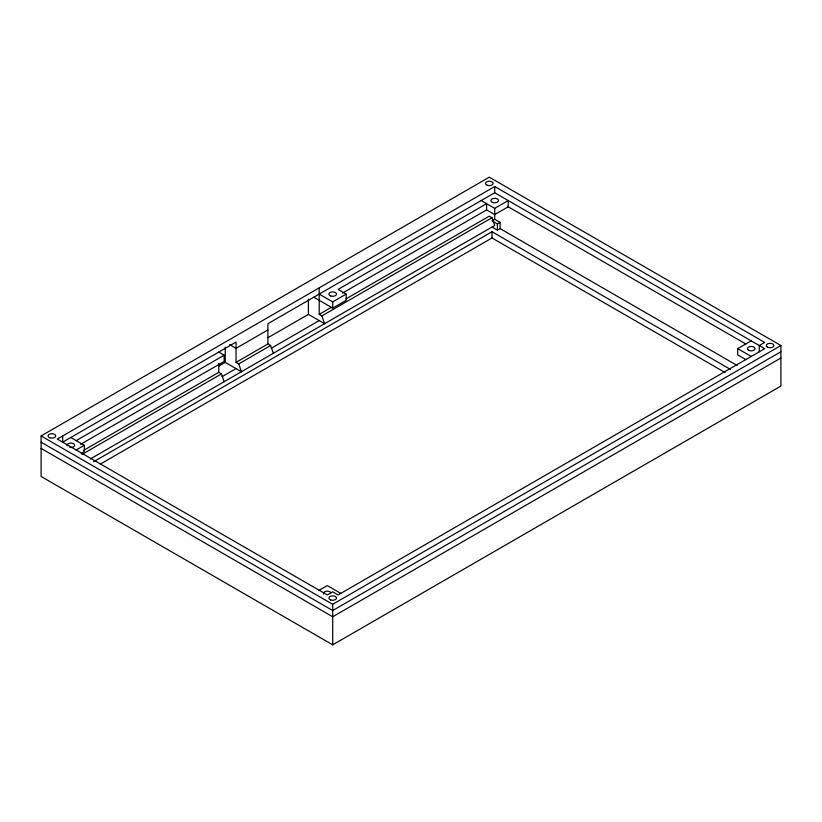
<?xml version="1.0" encoding="UTF-8"?>
<svg xmlns="http://www.w3.org/2000/svg" width="822" height="822" viewBox="0 0 822 822"><rect width="100%" height="100%" fill="white"/><g stroke="black" fill="none" stroke-linecap="round" stroke-linejoin="round"><path stroke-width="1.23" d="M41.1 435.937L489.296 177.172L780.9 345.528L780.9 386.063L332.705 644.828L41.1 476.472L41.1 435.937L332.705 604.293L780.9 345.528M759.302 351.765L759.302 345.528L764.696 342.414L494.7 186.532L57.304 439.061L327.3 594.943L332.705 591.819L338.099 594.943L764.696 348.651L494.7 192.759L267.9 323.704L267.9 343.966L236.037 362.368L236.037 342.096L62.698 442.174L62.698 435.937M76.199 440.613L224.159 355.196L224.159 361.433L80.618 444.301M267.9 329.941L236.037 348.333L229.564 344.593M342.538 293.084L486.603 209.908L494.7 214.583L508.202 206.795L508.202 200.558L494.7 208.356L481.199 200.558M218.765 366.109L225.238 362.368L241.442 371.719L238.74 363.92L236.037 362.368M268.013 337.667L308.404 314.353L324.598 323.704L321.895 315.915L319.203 314.353L319.203 287.854M75.994 450.086L84.296 445.298L84.296 451.525L81.183 453.333M319.203 294.091L332.705 301.88L346.196 294.091L346.196 300.328L332.705 308.116L313.798 297.204M83.731 450.302L218.765 372.345L221.457 373.897L224.159 381.696M319.203 314.353L331.43 307.294M345.887 298.951L489.296 216.145L491.998 217.707L494.7 225.495L90.235 459.015M82.005 454.412L221.457 373.897M238.74 363.92L270.602 345.528L273.305 353.326M321.895 315.915L491.998 217.707M222.002 376.702L236.037 368.595M271.178 348.312L319.203 320.59M491.998 220.82L494.7 219.269L500.105 222.382L500.105 228.619L737.149 365.471M493.077 221.447L497.402 223.944L500.105 222.382M93.626 461.738L491.998 231.732L730.594 369.489M491.998 227.057L497.402 230.181L500.105 228.619M100.284 464.132L491.998 237.969L725.045 372.52M318.987 590.381L327.3 585.593L340.801 593.381M746.006 359.676L737.704 354.878L737.704 348.651L751.195 340.853M780.9 351.765L332.705 610.53L41.1 442.174M780.9 358.002L332.705 616.767L41.1 448.411M508.037 206.692L745.811 343.976M737.704 348.651L751.195 356.44M346.196 294.091L338.099 289.416L486.603 203.671L486.603 209.908M267.9 343.966L270.602 345.528M218.765 352.073L224.159 355.196M70.805 437.499L84.296 445.298M497.402 223.944L497.402 230.181M494.7 186.532L494.7 192.759M494.7 208.356L494.7 219.269M491.998 231.732L491.998 237.969M332.705 301.88L332.705 308.116M332.705 604.293L332.705 644.828M308.404 299.157L308.404 314.353M225.238 347.161L225.238 362.368M218.765 363.416L218.765 372.345M67.116 445.863A3.822 2.209 0 0 1 70.466 443.099A3.822 2.209 0 0 1 74.607 445.483A3.822 2.209 0 0 1 69.808 447.425M323.611 593.957A3.822 2.209 0 0 1 326.313 591.254A3.822 2.209 0 0 1 330.989 592.816M748.503 350.203A3.822 2.209 0 0 0 754.884 349.216A3.822 2.209 0 0 0 750.209 346.514A3.822 2.209 0 0 0 748.503 350.203M767.399 347.09A3.822 2.209 0 0 0 773.79 346.103A3.822 2.209 0 0 0 769.115 343.401A3.822 2.209 0 0 0 767.399 347.09M330.793 599.968A3.822 2.209 0 0 0 336.517 598.056A3.822 2.209 0 0 0 330.793 596.145A3.822 2.209 0 0 0 330.793 599.968M49.659 437.725A3.822 2.209 0 0 0 55.701 436.163A3.822 2.209 0 0 0 50.337 433.924A3.822 2.209 0 0 0 49.659 437.725M487.292 185.289A3.822 2.209 0 0 0 493.118 183.481A3.822 2.209 0 0 0 487.497 181.467A3.822 2.209 0 0 0 487.292 185.289M330.793 295.992A3.822 2.209 0 0 0 336.517 294.091A3.822 2.209 0 0 0 330.793 292.18A3.822 2.209 0 0 0 330.793 295.992M492.789 202.469A3.822 2.209 0 0 0 498.522 200.558A3.822 2.209 0 0 0 492.789 198.647A3.822 2.209 0 0 0 492.789 202.469"/></g></svg>
